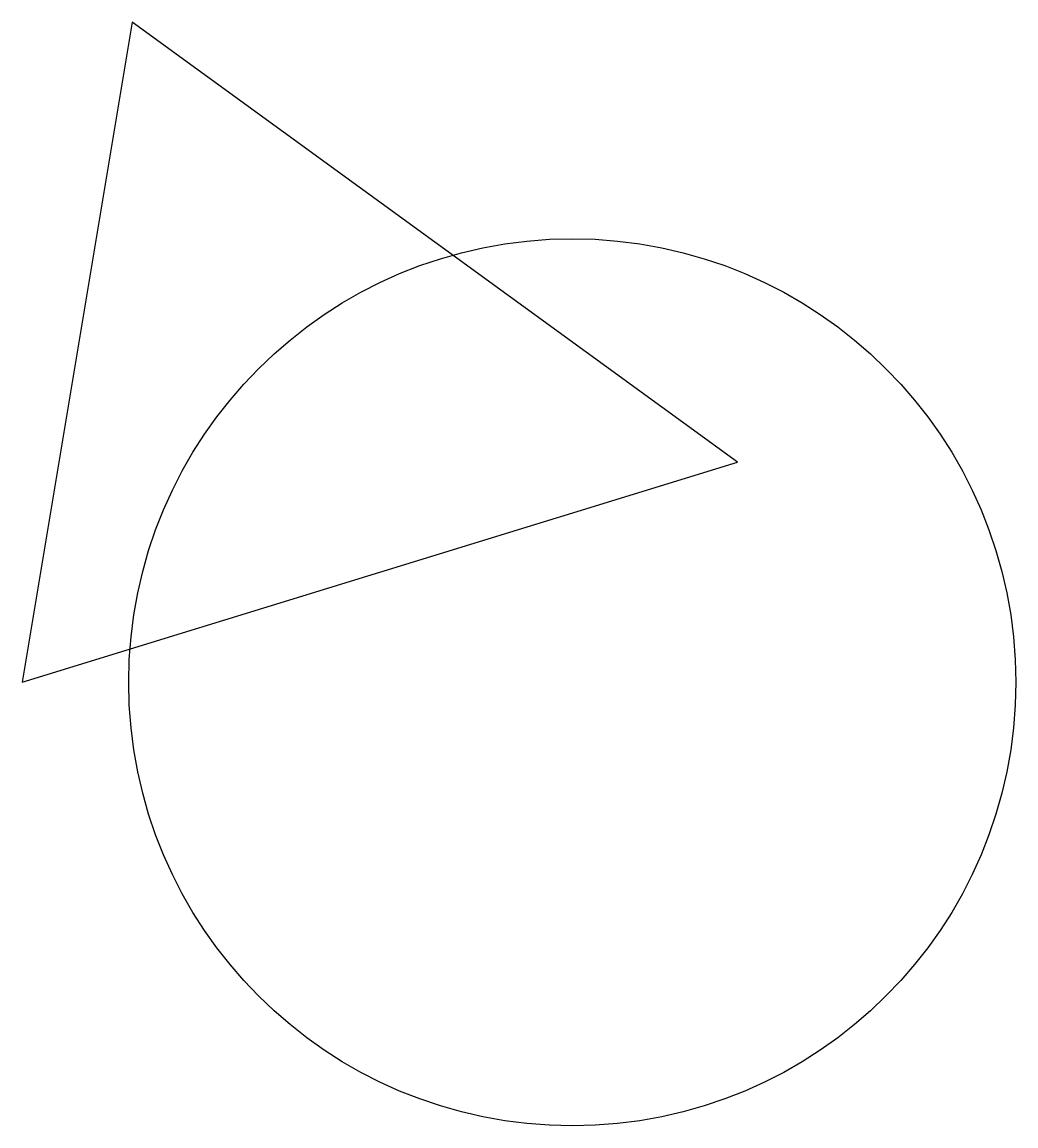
# Model space of a CAD drawing. Extents: x 880 to 1061, y 149 to 350.
import ezdxf

# ---------------------------------------------------------------- set-up
doc = ezdxf.new("R2010")
doc.units = 0

msp = doc.modelspace()

# ---------------------------------------------------------------- linework, layer by layer
for p, q in [((900, 350), (880, 230)), ((1010, 270), (900, 350)), ((880, 230), (1010, 270))]:
    msp.add_line(p, q)
msp.add_circle((980, 230), 80.62)

doc.saveas('drawing.dxf')
